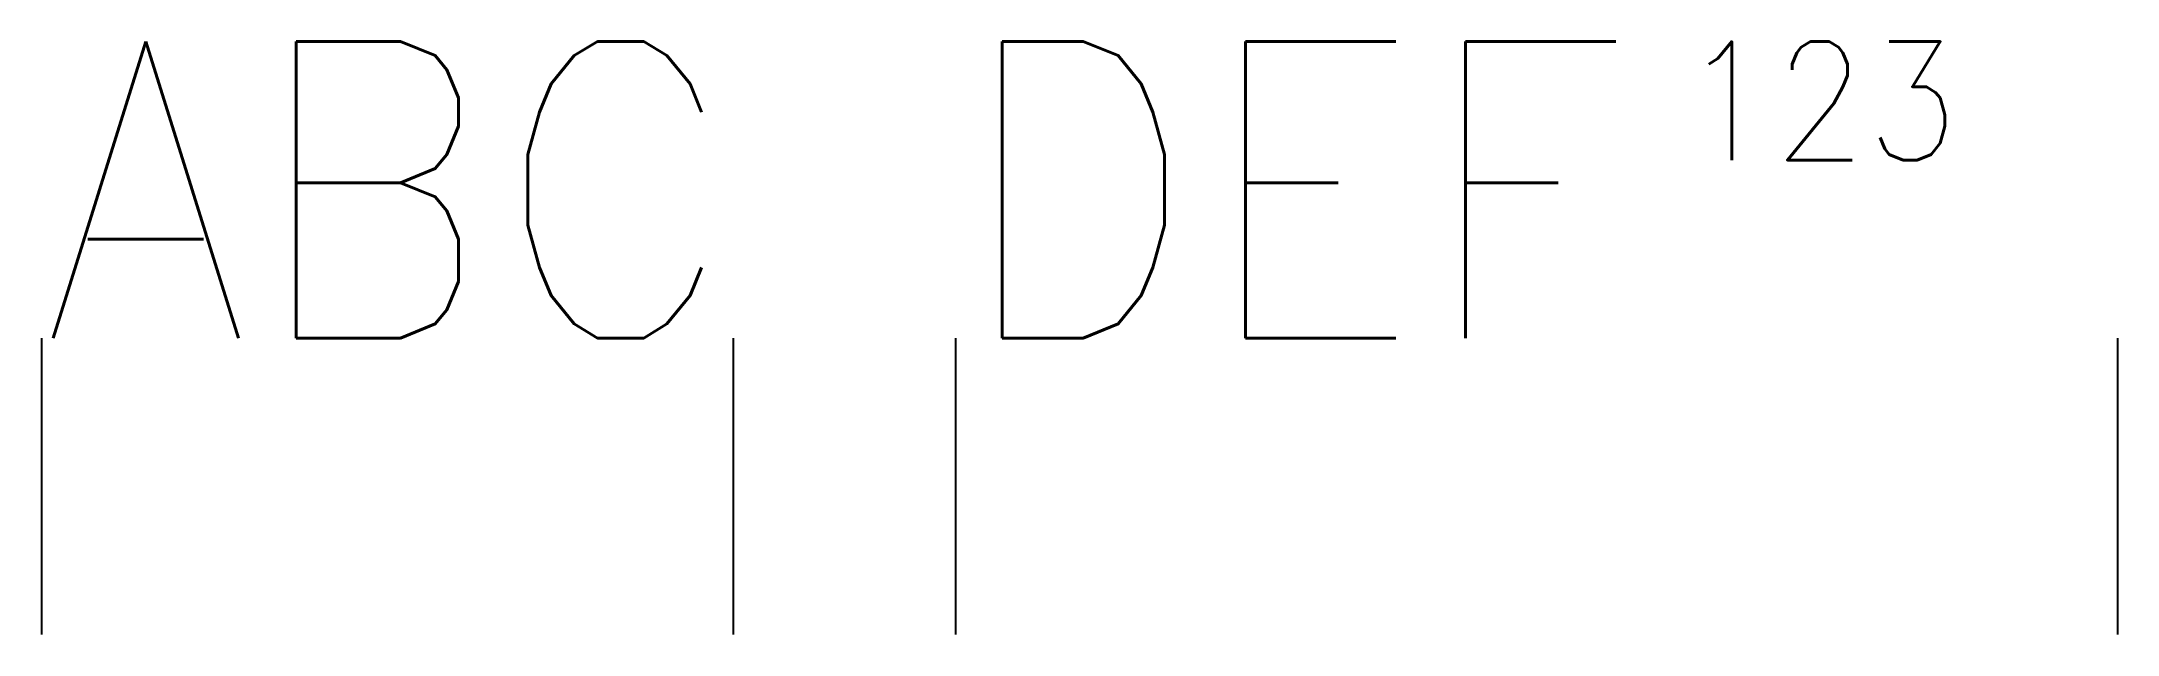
# Model space of a CAD drawing. Header units: millimetres. Extents: x 10 to 80, y 0 to 20.
import ezdxf
from ezdxf.enums import TextEntityAlignment as Align

# ---------------------------------------------------------------- set-up
doc = ezdxf.new("R2010")
doc.units = ezdxf.units.MM
doc.layers.get('0').update_dxf_attribs({"lineweight": 25})
doc.styles.add('textstyle11', font='Standard')
doc.styles.add('textstyle13', font='Standard')
doc.styles.add('textstyle14', font='Standard')

msp = doc.modelspace()

# ---------------------------------------------------------------- linework, layer by layer
at = {"color": 6, "true_color": 0xff00ff}
for p, q in [((10, 10), (10, 0)), ((33.333, 0), (33.333, 10)), ((40.833, 0), (40.833, 10)), ((80, 10), (80, 0))]:
    msp.add_line(p, q, dxfattribs=at)

# ---------------------------------------------------------------- texts
for s, height, style, p in [('ABC', 10, 'textstyle11', (10, 20)), ('DEF', 10, 'textstyle13', (40.833, 20)), ('123', 4, 'textstyle14', (65.278, 20))]:
    msp.add_text(s, height=height, dxfattribs=dict(style=style)).set_placement(p, align=Align.TOP_LEFT)

doc.saveas('drawing.dxf')
